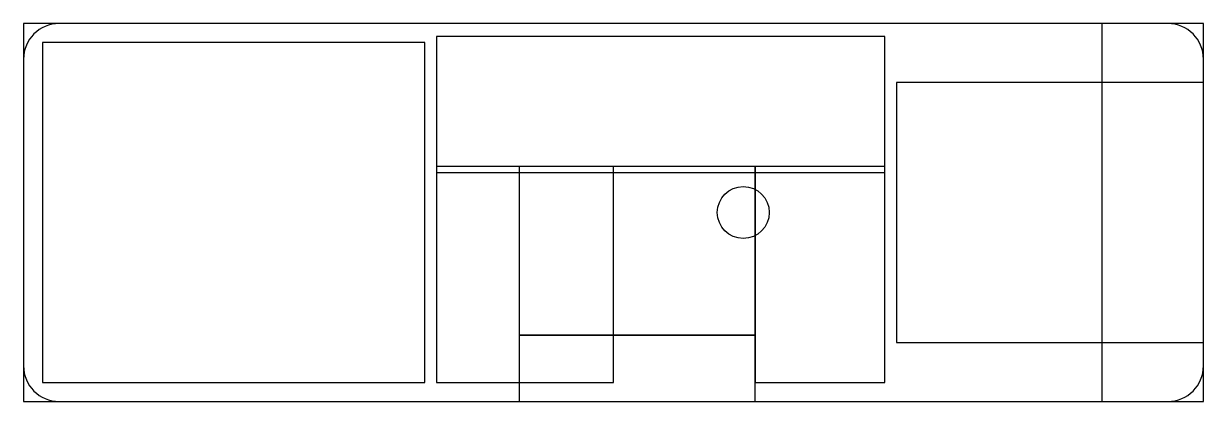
# Model space of a CAD drawing. Header units: millimetres. Extents: x 0 to 50, y 0 to 16.
import ezdxf

# ---------------------------------------------------------------- set-up
doc = ezdxf.new("R2010")
doc.units = ezdxf.units.MM
for name, color, linetype in [('BOARD_OUTLINE_REFERENCIA', 8, 'CONTINUOUS'), ('FUROS', 1, 'CONTINUOUS'), ('KEEPOUT_ANTENA_MODULO', 1, 'CONTINUOUS'), ('SOMBRA_TAMPA_MAX_3-2MM', 4, 'CONTINUOUS'), ('SOMBRA_VERSO_MAX_1-5MM', 6, 'CONTINUOUS'), ('ZONA_CONECTOR_MAGNETICO', 3, 'CONTINUOUS'), ('ZONA_CONVERSOR_ADS1220', 3, 'CONTINUOUS'), ('ZONA_ENERGIA', 3, 'CONTINUOUS'), ('ZONA_MODULO_HOLYIOT', 3, 'CONTINUOUS'), ('ZONA_PONTE_PADS', 3, 'CONTINUOUS'), ('ZONA_SENSORES', 3, 'CONTINUOUS'), ('ZONA_TAG_CONNECT', 3, 'CONTINUOUS')]:
    doc.layers.add(name, color=color, linetype=linetype)

msp = doc.modelspace()

# ---------------------------------------------------------------- linework, layer by layer
at = {"layer": 'BOARD_OUTLINE_REFERENCIA'}
for p, q in [((48.5, 16), (1.5, 16)), ((0, 14.5), (0, 1.5)), ((50, 1.5), (50, 14.5)), ((1.5, 0), (48.5, 0))]:
    msp.add_line(p, q, dxfattribs=at)
for centre, start, end in [((1.5, 14.5), 90, 180), ((48.5, 14.5), 0, 90), ((1.5, 1.5), 180, 270), ((48.5, 1.5), 270, 360)]:
    msp.add_arc(centre, 1.5, start, end, dxfattribs=at)
at = {"layer": 'FUROS'}
msp.add_circle((30.5, 8), 1.1, dxfattribs=at)
at = {"layer": 'KEEPOUT_ANTENA_MODULO'}
for p, q in [((50, 16), (45.7, 16)), ((45.7, 16), (45.7, 0)), ((50, 0), (50, 16)), ((45.7, 0), (50, 0))]:
    msp.add_line(p, q, dxfattribs=at)
at = {"layer": 'SOMBRA_TAMPA_MAX_3-2MM'}
for p, q in [((50, 16), (0, 16)), ((0, 16), (0, 0)), ((50, 0), (50, 16)), ((0, 0), (50, 0))]:
    msp.add_line(p, q, dxfattribs=at)
at = {"layer": 'SOMBRA_VERSO_MAX_1-5MM'}
for p, q in [((50, 16), (0, 16)), ((0, 16), (0, 0)), ((50, 0), (50, 16)), ((0, 0), (50, 0))]:
    msp.add_line(p, q, dxfattribs=at)
at = {"layer": 'ZONA_CONECTOR_MAGNETICO'}
for p, q in [((36.5, 15.45), (17.5, 15.45)), ((17.5, 15.45), (17.5, 9.7)), ((36.5, 9.7), (36.5, 15.45)), ((17.5, 9.7), (36.5, 9.7))]:
    msp.add_line(p, q, dxfattribs=at)
at = {"layer": 'ZONA_CONVERSOR_ADS1220'}
for p, q in [((31, 9.95), (21, 9.95)), ((21, 9.95), (21, 2.8)), ((31, 2.8), (31, 9.95)), ((21, 2.8), (31, 2.8))]:
    msp.add_line(p, q, dxfattribs=at)
at = {"layer": 'ZONA_ENERGIA'}
for p, q in [((17, 15.2), (0.8, 15.2)), ((0.8, 15.2), (0.8, 0.8)), ((17, 0.8), (17, 15.2)), ((0.8, 0.8), (17, 0.8))]:
    msp.add_line(p, q, dxfattribs=at)
at = {"layer": 'ZONA_MODULO_HOLYIOT'}
for p, q in [((50, 13.5), (37, 13.5)), ((37, 13.5), (37, 2.5)), ((50, 2.5), (50, 13.5)), ((37, 2.5), (50, 2.5))]:
    msp.add_line(p, q, dxfattribs=at)
at = {"layer": 'ZONA_PONTE_PADS'}
for p, q in [((31, 2.8), (21, 2.8)), ((21, 2.8), (21, 0)), ((31, 0), (31, 2.8)), ((21, 0), (31, 0))]:
    msp.add_line(p, q, dxfattribs=at)
at = {"layer": 'ZONA_SENSORES'}
for p, q in [((36.5, 9.95), (31, 9.95)), ((31, 9.95), (31, 0.8)), ((36.5, 0.8), (36.5, 9.95)), ((31, 0.8), (36.5, 0.8))]:
    msp.add_line(p, q, dxfattribs=at)
at = {"layer": 'ZONA_TAG_CONNECT'}
for p, q in [((25, 9.95), (17.5, 9.95)), ((17.5, 9.95), (17.5, 0.8)), ((25, 0.8), (25, 9.95)), ((17.5, 0.8), (25, 0.8))]:
    msp.add_line(p, q, dxfattribs=at)

doc.saveas('drawing.dxf')
